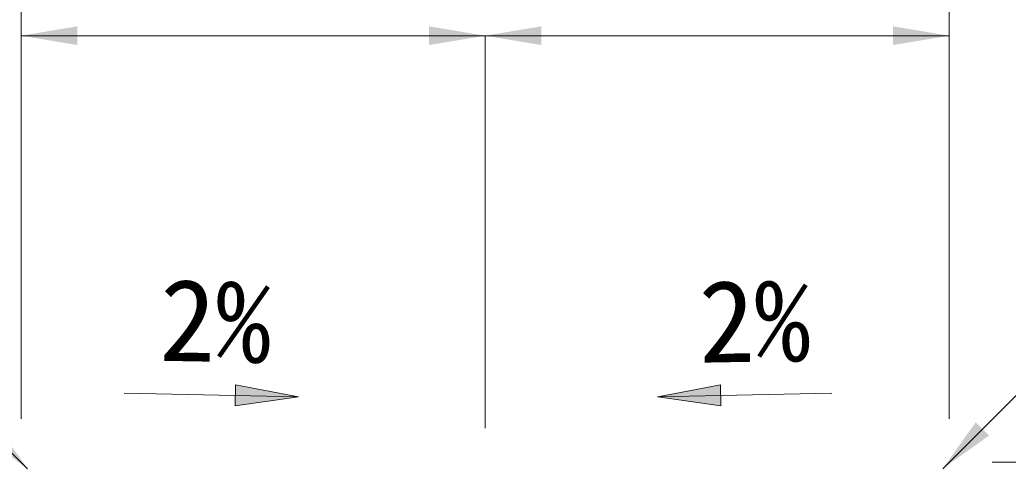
# Model space of a CAD drawing. Units: millimetres at full size, sheet at 1:40. Extents: x 69750 to 116230, y -28801 to 513.
# Drawn here: x 94866.7 to 95324.7, y -20043.2 to -19838.5 of the extents above; entities that cross this region are included whole.
import ezdxf
from ezdxf.enums import TextEntityAlignment as Align

# ---------------------------------------------------------------- set-up
doc = ezdxf.new("R2010")
doc.units = ezdxf.units.MM
doc.header["$LTSCALE"] = 40
doc.layers.add('寸法線', color=7, linetype='Continuous', lineweight=9)
doc.layers.add('引出線', color=4, linetype='Continuous', lineweight=9)
doc.styles.add('ＭＳ ゴシック', font='')
doc.styles.get('ＭＳ ゴシック').set_extended_font_data('MS Gothic')

# ---------------------------------------------------------------- blocks, each defined once
blk = doc.blocks.new('filled_arrow')
at = {"color": 0, "linetype": 'Continuous', "lineweight": -2}
blk.add_solid([(7.5, 1.25), (0, 0), (7.5, -1.25)], dxfattribs=at)

msp = doc.modelspace()

# ---------------------------------------------------------------- hatches: boundary and pattern name
at = {"layer": '引出線'}
for points in [[(94966.66, -20007.47), (94966.47, -20017.21), (94995.81, -20012.92)], [(95191.42, -20007.47), (95191.62, -20017.21), (95162.28, -20012.92)]]:
    msp.add_hatch(color=256, dxfattribs=at).paths.add_polyline_path(points)

# ---------------------------------------------------------------- linework, layer by layer
at = {"layer": '寸法線'}
for p, q in [((94867.32, -20023.19), (94867.32, -19766.1)), ((95297.33, -20023.19), (95297.33, -19766.1)), ((94867.33, -19845.82), (95082.33, -19845.82)), ((94867.33, -20023.19), (94867.33, -19845.82)), ((95082.33, -20027.49), (95082.33, -19845.82)), ((95082.33, -19845.82), (95297.33, -19845.82)), ((95082.33, -20027.49), (95082.33, -19845.82)), ((95297.33, -20023.19), (95297.33, -19845.82)), ((95317.32, -20043.19), (95419.56, -20043.19)), ((95317.33, -20043.19), (95484.69, -20043.19)), ((95317.33, -20043.19), (95600.28, -20043.19))]:
    msp.add_line(p, q, dxfattribs=at)
at = {"layer": '引出線', "lineweight": 13}
for p, q in [((94915.07, -20011.31), (94995.81, -20012.92)), ((95243.01, -20011.31), (95162.27, -20012.92))]:
    msp.add_line(p, q, dxfattribs=at)
at = {"layer": '引出線'}
for points in [[(94870.33, -20046.25), (94778.83, -19954.76), (94711.72, -19954.76)], [(95294.33, -20046.25), (95380.57, -19960.01), (95447.68, -19960.01)]]:
    msp.add_lwpolyline(points, dxfattribs=at)
at = {"layer": '引出線', "lineweight": 13}
for points in [[(94966.66, -20007.47), (94966.47, -20017.21), (94995.81, -20012.92)], [(95191.42, -20007.47), (95191.62, -20017.21), (95162.28, -20012.92)]]:
    msp.add_lwpolyline(points, close=True, dxfattribs=at)

# ---------------------------------------------------------------- block references
at = {"layer": '寸法線', "xscale": 3.47, "yscale": 3.47}
for p in [(94867.33, -19845.82), (95082.33, -19845.82)]:
    msp.add_blockref('filled_arrow', p, dxfattribs=at)
at = {"layer": '寸法線', "xscale": 3.47, "yscale": 3.47, "rotation": 180}
for p in [(95082.33, -19845.82), (95297.33, -19845.82)]:
    msp.add_blockref('filled_arrow', p, dxfattribs=at)
at = {"layer": '引出線', "xscale": 3.47, "yscale": 3.47}
for p, rotation in [((94870.33, -20046.25), 135), ((95294.33, -20046.25), 45)]:
    msp.add_blockref('filled_arrow', p, dxfattribs=dict(at, rotation=rotation))

# ---------------------------------------------------------------- texts
at = {"layer": '引出線', "style": 'ＭＳ ゴシック'}
for rotation, p in [(359, (94957.45, -19977.75)), (1, (95207.2, -19977.75))]:
    msp.add_text('2%', height=37.98, rotation=rotation, dxfattribs=at).set_placement(p, align=Align.MIDDLE_CENTER)

doc.saveas('drawing.dxf')
